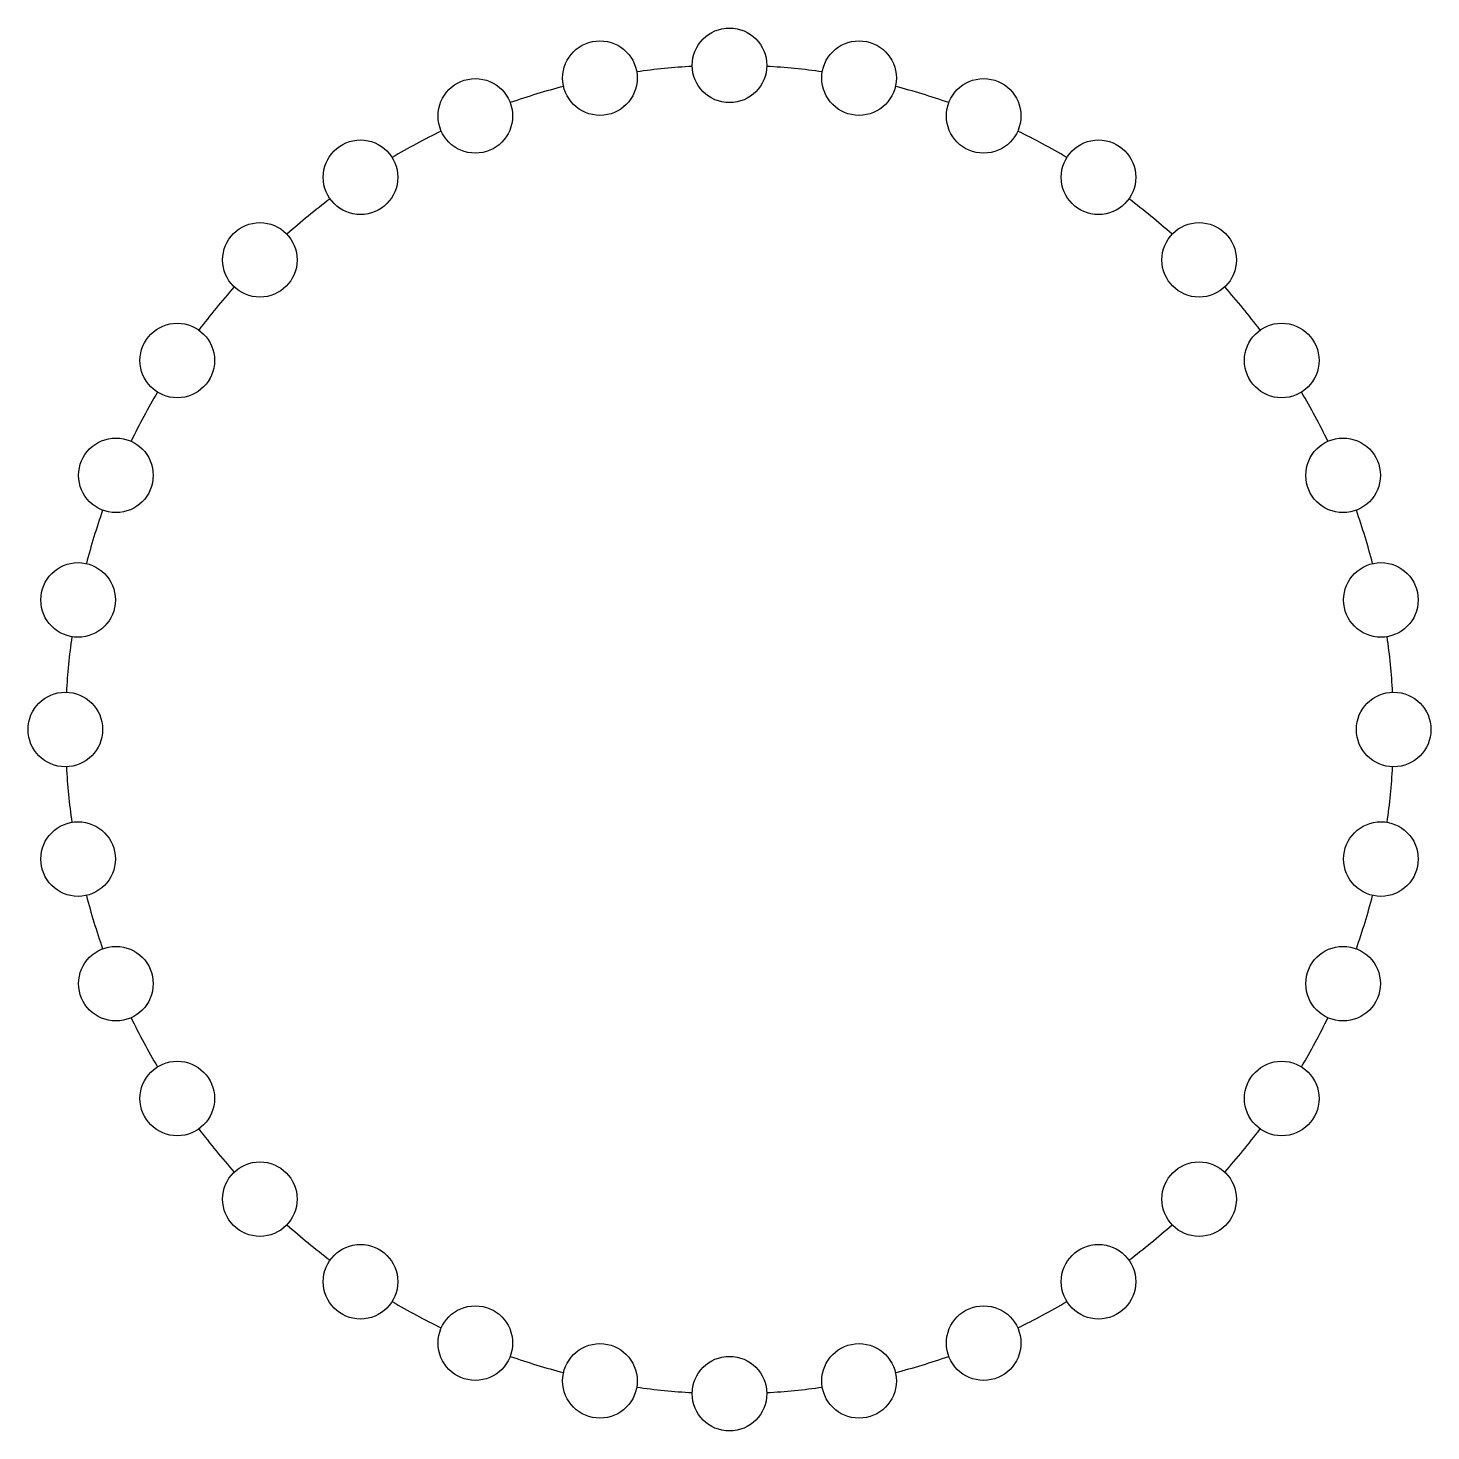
# Model space of a CAD drawing. Extents: x -6 to 6, y -6 to 6.
import ezdxf

# ---------------------------------------------------------------- set-up
doc = ezdxf.new("R2010")
doc.units = 0
doc.header["$MEASUREMENT"] = 0
doc.layers.get('0').update_dxf_attribs({"true_color": 0xffffff})

msp = doc.modelspace()

# ---------------------------------------------------------------- linework, layer by layer
for centre in [(0, 5.7), (-1.112, 5.5905), (1.112, 5.5905), (-2.1813, 5.2661), (2.1813, 5.2661), (-3.1668, 4.7394), (3.1668, 4.7394), (-4.0305, 4.0305), (4.0305, 4.0305), (-4.7394, 3.1668), (4.7394, 3.1668), (-5.2661, 2.1813), (5.2661, 2.1813), (-5.5905, 1.112), (5.5905, 1.112), (-5.7, 0), (5.7, 0), (-5.5905, -1.112), (5.5905, -1.112), (-5.2661, -2.1813), (5.2661, -2.1813), (-4.7394, -3.1668), (4.7394, -3.1668), (-4.0305, -4.0305), (4.0305, -4.0305), (-3.1668, -4.7394), (3.1668, -4.7394), (-2.1813, -5.2661), (2.1813, -5.2661), (-1.112, -5.5905), (1.112, -5.5905), (0, -5.7)]:
    msp.add_circle(centre, 0.32)
for start, end in [(93.21703, 98.03278), (81.96722, 86.78297), (104.46683, 109.28306), (70.71694, 75.53317), (115.71712, 120.53327), (59.46673, 64.28288), (126.9673, 131.78297), (48.21703, 53.0327), (138.21703, 143.0327), (36.9673, 41.78297), (149.46673, 154.28288), (25.71712, 30.53327), (160.71694, 165.53317), (14.46683, 19.28306), (171.96722, 176.78297), (3.21703, 8.03278), (183.21703, 188.03278), (351.96722, 356.78297), (194.46683, 199.28306), (340.71694, 345.53317), (205.71712, 210.53327), (329.46673, 334.28288), (216.9673, 221.78297), (318.21703, 323.0327), (228.21703, 233.0327), (306.9673, 311.78297), (239.46673, 244.28288), (295.71712, 300.53327), (250.71694, 255.53317), (284.46683, 289.28306), (261.96722, 266.78297), (273.21703, 278.03278)]:
    msp.add_arc((0, 0), 5.7, start, end)

doc.saveas('drawing.dxf')
